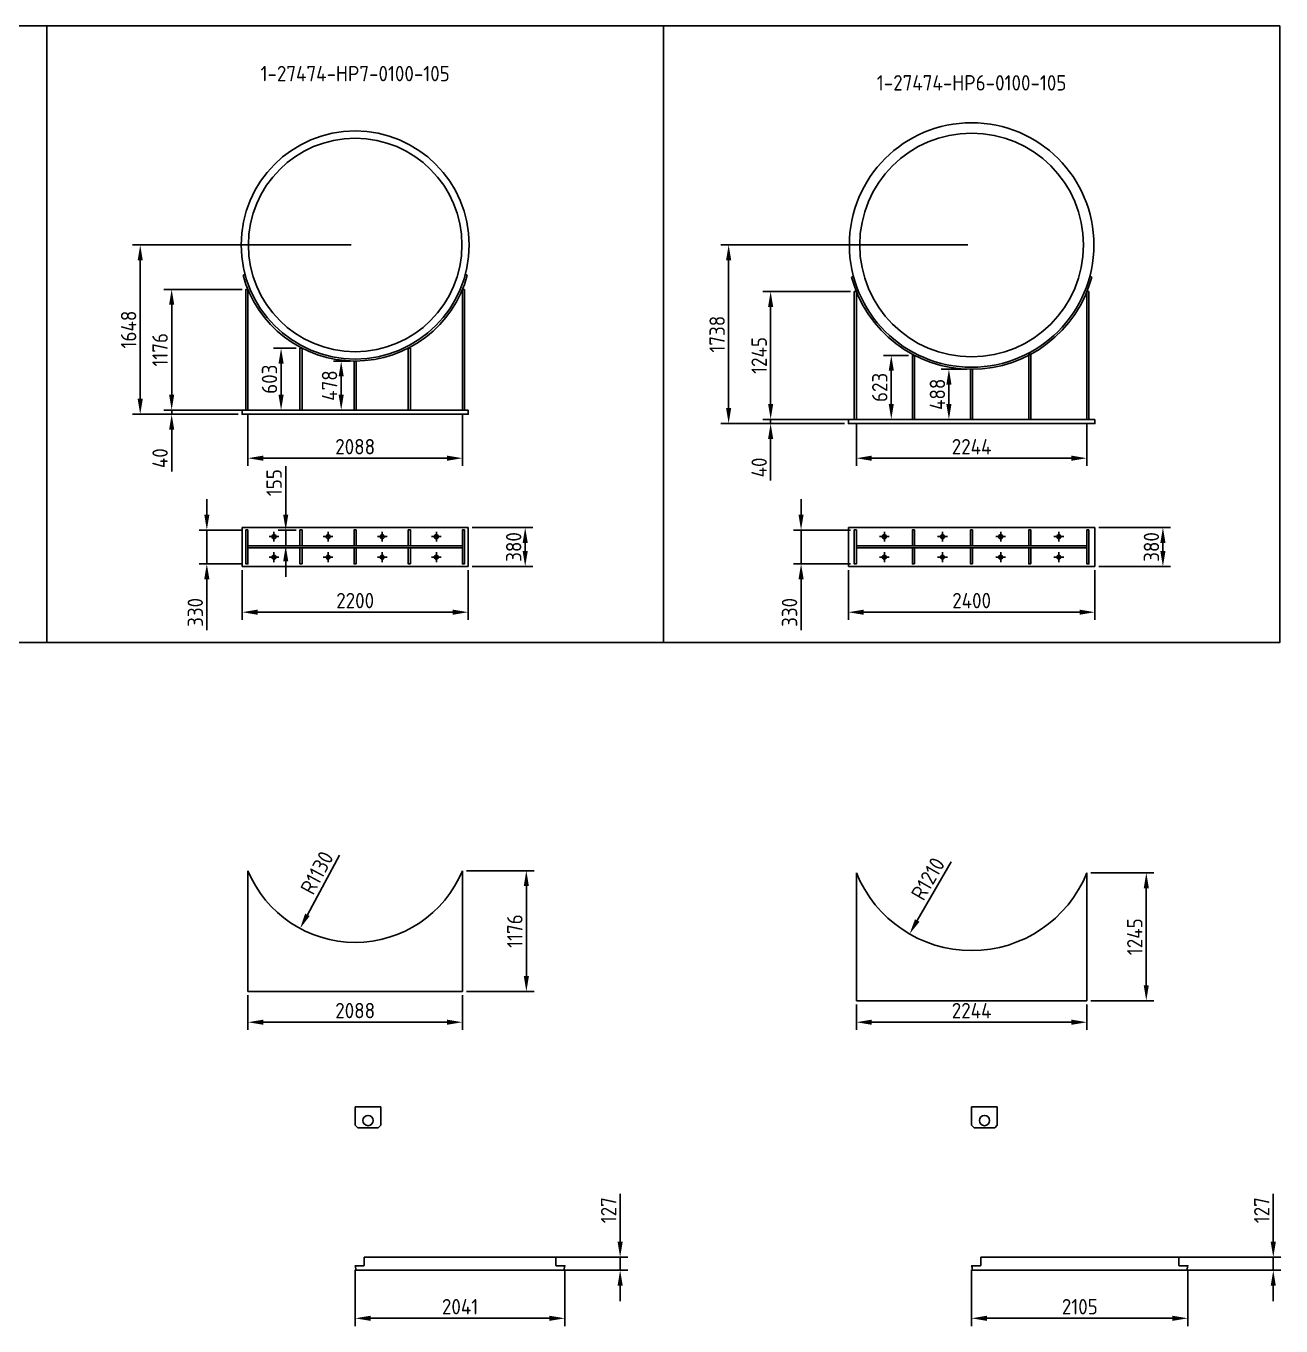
# Model space of a CAD drawing. Header units: millimetres. Extents: x -47360 to 661737, y -45870 to 354580.
# Drawn here: x 11796 to 24011, y -31654 to -19000 of the extents above; entities that cross this region are included whole.
import ezdxf

# ---------------------------------------------------------------- set-up
doc = ezdxf.new("R2010")
doc.units = ezdxf.units.MM
doc.header["$LTSCALE"] = 10
doc.linetypes.add('CENTER', pattern=[2, 1.25, -0.25, 0.25, -0.25])
doc.styles.get("Standard").update_dxf_attribs({"font": 'isocp2.shx', "bigfont": 'whgtxt.shx'})
doc.dimstyles.new('ISO-25', dxfattribs={"dimscale": 60, "dimtxt": 2.5, "dimasz": 2.5, "dimexe": 1.25, "dimexo": 0.625, "dimtad": 1, "dimdec": 0, "dimdsep": 46, "dimtxsty": 'Standard', "dimcen": 2.5, "dimclrt": 2, "dimadec": 0, "dimazin": 0, "dimtfac": 1, "dimtdec": 0, "dimtmove": 0, "dimatfit": 3, "dimfxl": 1, "dimarcsym": 0})

# ---------------------------------------------------------------- blocks, each defined once
blk = doc.blocks.new('*D326')
at = {"color": 0, "lineweight": -2, "transparency": 16777216}
for p, q in [((14962, -21131), (12833, -21131)), ((12908, -22629), (12908, -21281)), ((13862, -22779), (12833, -22779))]:
    blk.add_line(p, q, dxfattribs=at)
at = {"color": 0, "transparency": 16777216}
for points in [[(12883, -21281), (12933, -21281), (12908, -21131)], [(12883, -22629), (12933, -22629), (12908, -22779)]]:
    blk.add_solid(points, dxfattribs=at)
at = {"layer": 'Defpoints', "color": 0, "transparency": 16777216}
for p in [(12908, -21131), (15000, -21131), (13900, -22779)]:
    blk.add_point(p, dxfattribs=at)
at = {"color": 2, "transparency": 16777216, "insert": (12795, -21955), "char_height": 150, "attachment_point": 5, "rotation": 90}
blk.add_mtext('1648', dxfattribs=at)
blk = doc.blocks.new('*D327')
at = {"color": 0, "lineweight": -2, "transparency": 16777216}
for p, q in [((13214, -22589), (13214, -22439)), ((13862, -22739), (13139, -22739)), ((13214, -22739), (13214, -22779)), ((13862, -22779), (13139, -22779)), ((13214, -22929), (13214, -23335))]:
    blk.add_line(p, q, dxfattribs=at)
at = {"color": 0, "transparency": 16777216}
for points in [[(13189, -22589), (13239, -22589), (13214, -22739)], [(13189, -22929), (13239, -22929), (13214, -22779)]]:
    blk.add_solid(points, dxfattribs=at)
at = {"layer": 'Defpoints', "color": 0, "transparency": 16777216}
for p in [(13900, -22739), (13214, -22779), (13900, -22779)]:
    blk.add_point(p, dxfattribs=at)
at = {"color": 2, "transparency": 16777216, "insert": (13101, -23207), "char_height": 150, "attachment_point": 5, "rotation": 90}
blk.add_mtext('40', dxfattribs=at)
blk = doc.blocks.new('*D328')
at = {"color": 0, "lineweight": -2, "transparency": 16777216}
for p, q in [((13899, -21564), (13139, -21564)), ((13214, -22589), (13214, -21714)), ((13899, -22739), (13139, -22739))]:
    blk.add_line(p, q, dxfattribs=at)
at = {"color": 0, "transparency": 16777216}
for points in [[(13189, -21714), (13239, -21714), (13214, -21564)], [(13189, -22589), (13239, -22589), (13214, -22739)]]:
    blk.add_solid(points, dxfattribs=at)
at = {"layer": 'Defpoints', "color": 0, "transparency": 16777216}
for p in [(13214, -21564), (13936, -21564), (13936, -22739)]:
    blk.add_point(p, dxfattribs=at)
at = {"color": 2, "transparency": 16777216, "insert": (13101, -22152), "char_height": 150, "attachment_point": 5, "rotation": 90}
blk.add_mtext('1176', dxfattribs=at)
blk = doc.blocks.new('*D329')
at = {"color": 0, "lineweight": -2, "transparency": 16777216}
for p, q in [((14426, -22136), (14204, -22136)), ((14279, -22286), (14279, -22589)), ((14426, -22739), (14204, -22739))]:
    blk.add_line(p, q, dxfattribs=at)
at = {"color": 0, "transparency": 16777216}
for points in [[(14254, -22286), (14304, -22286), (14279, -22136)], [(14254, -22589), (14304, -22589), (14279, -22739)]]:
    blk.add_solid(points, dxfattribs=at)
at = {"layer": 'Defpoints', "color": 0, "transparency": 16777216}
for p in [(14463, -22136), (14279, -22739), (14463, -22739)]:
    blk.add_point(p, dxfattribs=at)
at = {"color": 2, "transparency": 16777216, "insert": (14166, -22438), "char_height": 150, "attachment_point": 5, "rotation": 90}
blk.add_mtext('603', dxfattribs=at)
blk = doc.blocks.new('*D330')
at = {"color": 0, "lineweight": -2, "transparency": 16777216}
for p, q in [((14952, -22261), (14789, -22261)), ((14864, -22411), (14864, -22589)), ((14952, -22739), (14789, -22739))]:
    blk.add_line(p, q, dxfattribs=at)
at = {"color": 0, "transparency": 16777216}
for points in [[(14839, -22411), (14889, -22411), (14864, -22261)], [(14839, -22589), (14889, -22589), (14864, -22739)]]:
    blk.add_solid(points, dxfattribs=at)
at = {"layer": 'Defpoints', "color": 0, "transparency": 16777216}
for p in [(14990, -22261, -18841897086), (14864, -22739), (14990, -22739, -18841897086)]:
    blk.add_point(p, dxfattribs=at)
at = {"color": 2, "transparency": 16777216, "insert": (14751, -22500), "char_height": 150, "attachment_point": 5, "rotation": 90}
blk.add_mtext('478', dxfattribs=at)
blk = doc.blocks.new('*D331')
at = {"color": 0, "lineweight": -2, "transparency": 16777216}
for p, q in [((13956, -22777), (13956, -23282)), ((16044, -22777), (16044, -23282)), ((14106, -23207), (15894, -23207))]:
    blk.add_line(p, q, dxfattribs=at)
at = {"color": 0, "transparency": 16777216}
for points in [[(14106, -23182), (14106, -23232), (13956, -23207)], [(15894, -23182), (15894, -23232), (16044, -23207)]]:
    blk.add_solid(points, dxfattribs=at)
at = {"layer": 'Defpoints', "color": 0, "transparency": 16777216}
for p in [(13956, -22739), (16044, -22739), (16044, -23207)]:
    blk.add_point(p, dxfattribs=at)
at = {"color": 2, "transparency": 16777216, "insert": (15000, -23095), "char_height": 150, "attachment_point": 5}
blk.add_mtext('2088', dxfattribs=at)
blk = doc.blocks.new('*D332')
at = {"color": 0, "lineweight": -2, "transparency": 16777216}
for p, q in [((19820, -21584), (18969, -21584)), ((19044, -21734), (19044, -22679)), ((19820, -22829), (18969, -22829))]:
    blk.add_line(p, q, dxfattribs=at)
at = {"color": 0, "transparency": 16777216}
for points in [[(19019, -21734), (19069, -21734), (19044, -21584)], [(19019, -22679), (19069, -22679), (19044, -22829)]]:
    blk.add_solid(points, dxfattribs=at)
at = {"layer": 'Defpoints', "color": 0, "transparency": 16777216}
for p in [(19858, -21584), (19044, -22829), (19858, -22829)]:
    blk.add_point(p, dxfattribs=at)
at = {"color": 2, "transparency": 16777216, "insert": (18932, -22207), "char_height": 150, "attachment_point": 5, "rotation": 90}
blk.add_mtext('1245', dxfattribs=at)
blk = doc.blocks.new('*D333')
at = {"color": 0, "lineweight": -2, "transparency": 16777216}
for p, q in [((19044, -22679), (19044, -22529)), ((19762, -22829), (18969, -22829)), ((19762, -22869), (18969, -22869)), ((19044, -22829), (19044, -22869)), ((19044, -23019), (19044, -23425))]:
    blk.add_line(p, q, dxfattribs=at)
at = {"color": 0, "transparency": 16777216}
for points in [[(19019, -22679), (19069, -22679), (19044, -22829)], [(19019, -23019), (19069, -23019), (19044, -22869)]]:
    blk.add_solid(points, dxfattribs=at)
at = {"layer": 'Defpoints', "color": 0, "transparency": 16777216}
for p in [(19044, -22869), (19800, -22829), (19800, -22869)]:
    blk.add_point(p, dxfattribs=at)
at = {"color": 2, "transparency": 16777216, "insert": (18932, -23297), "char_height": 150, "attachment_point": 5, "rotation": 90}
blk.add_mtext('40', dxfattribs=at)
blk = doc.blocks.new('*D334')
at = {"color": 0, "lineweight": -2, "transparency": 16777216}
for p, q in [((20962, -21131), (18560, -21131)), ((18635, -22719), (18635, -21281)), ((19762, -22869), (18560, -22869))]:
    blk.add_line(p, q, dxfattribs=at)
at = {"color": 0, "transparency": 16777216}
for points in [[(18610, -21281), (18660, -21281), (18635, -21131)], [(18610, -22719), (18660, -22719), (18635, -22869)]]:
    blk.add_solid(points, dxfattribs=at)
at = {"layer": 'Defpoints', "color": 0, "transparency": 16777216}
for p in [(18635, -21131), (21000, -21131), (19800, -22869)]:
    blk.add_point(p, dxfattribs=at)
at = {"color": 2, "transparency": 16777216, "insert": (18523, -22000), "char_height": 150, "attachment_point": 5, "rotation": 90}
blk.add_mtext('1738', dxfattribs=at)
blk = doc.blocks.new('*D335')
at = {"color": 0, "lineweight": -2, "transparency": 16777216}
for p, q in [((20386, -22206), (20143, -22206)), ((20218, -22679), (20218, -22356)), ((20386, -22829), (20143, -22829))]:
    blk.add_line(p, q, dxfattribs=at)
at = {"color": 0, "transparency": 16777216}
for points in [[(20193, -22356), (20243, -22356), (20218, -22206)], [(20193, -22679), (20243, -22679), (20218, -22829)]]:
    blk.add_solid(points, dxfattribs=at)
at = {"layer": 'Defpoints', "color": 0, "transparency": 16777216}
for p in [(20218, -22206), (20424, -22206), (20424, -22829)]:
    blk.add_point(p, dxfattribs=at)
at = {"color": 2, "transparency": 16777216, "insert": (20106, -22518), "char_height": 150, "attachment_point": 5, "rotation": 90}
blk.add_mtext('623', dxfattribs=at)
blk = doc.blocks.new('*D336')
at = {"color": 0, "lineweight": -2, "transparency": 16777216}
for p, q in [((20952, -22341), (20704, -22341)), ((20779, -22491), (20779, -22679)), ((20952, -22829), (20704, -22829))]:
    blk.add_line(p, q, dxfattribs=at)
at = {"color": 0, "transparency": 16777216}
for points in [[(20754, -22491), (20804, -22491), (20779, -22341)], [(20754, -22679), (20804, -22679), (20779, -22829)]]:
    blk.add_solid(points, dxfattribs=at)
at = {"layer": 'Defpoints', "color": 0, "transparency": 16777216}
for p in [(20990, -22341), (20779, -22829), (20990, -22829)]:
    blk.add_point(p, dxfattribs=at)
at = {"color": 2, "transparency": 16777216, "insert": (20667, -22585), "char_height": 150, "attachment_point": 5, "rotation": 90}
blk.add_mtext('488', dxfattribs=at)
blk = doc.blocks.new('*D341')
at = {"color": 0, "lineweight": -2, "transparency": 16777216}
for p, q in [((13556, -23756), (13556, -23606)), ((13899, -23906), (13481, -23906)), ((13556, -23906), (13556, -24236)), ((13899, -24236), (13481, -24236)), ((13556, -24386), (13556, -24881))]:
    blk.add_line(p, q, dxfattribs=at)
at = {"color": 0, "transparency": 16777216}
for points in [[(13531, -23756), (13581, -23756), (13556, -23906)], [(13531, -24386), (13581, -24386), (13556, -24236)]]:
    blk.add_solid(points, dxfattribs=at)
at = {"layer": 'Defpoints', "color": 0, "transparency": 16777216}
for p in [(13936, -23906, 18841897086), (13556, -24236), (13936, -24236, 18841897086)]:
    blk.add_point(p, dxfattribs=at)
at = {"color": 2, "transparency": 16777216, "insert": (13444, -24708), "char_height": 150, "attachment_point": 5, "rotation": 90}
blk.add_mtext('330', dxfattribs=at)
blk = doc.blocks.new('*D342')
at = {"color": 0, "lineweight": -2, "transparency": 16777216}
for p, q in [((19340, -23756), (19340, -23606)), ((19820, -23906), (19265, -23906)), ((19340, -23906), (19340, -24236)), ((19820, -24236), (19265, -24236)), ((19340, -24386), (19340, -24881))]:
    blk.add_line(p, q, dxfattribs=at)
at = {"color": 0, "transparency": 16777216}
for points in [[(19315, -23756), (19365, -23756), (19340, -23906)], [(19315, -24386), (19365, -24386), (19340, -24236)]]:
    blk.add_solid(points, dxfattribs=at)
at = {"layer": 'Defpoints', "color": 0, "transparency": 16777216}
for p in [(19858, -23906), (19340, -24236), (19858, -24236)]:
    blk.add_point(p, dxfattribs=at)
at = {"color": 2, "transparency": 16777216, "insert": (19228, -24708), "char_height": 150, "attachment_point": 5, "rotation": 90}
blk.add_mtext('330', dxfattribs=at)
blk = doc.blocks.new('*D343')
at = {"color": 0, "lineweight": -2, "transparency": 16777216}
for p, q in [((14324, -23756), (14324, -23284)), ((14426, -23906), (14249, -23906)), ((14324, -24061), (14324, -23906)), ((14426, -24061), (14249, -24061)), ((14324, -24211), (14324, -24361))]:
    blk.add_line(p, q, dxfattribs=at)
at = {"color": 0, "transparency": 16777216}
for points in [[(14299, -23756), (14349, -23756), (14324, -23906)], [(14299, -24211), (14349, -24211), (14324, -24061)]]:
    blk.add_solid(points, dxfattribs=at)
at = {"layer": 'Defpoints', "color": 0, "transparency": 16777216}
for p in [(14324, -23906), (14463, -23906, 18841897086), (14463, -24061, 18841897086)]:
    blk.add_point(p, dxfattribs=at)
at = {"color": 2, "transparency": 16777216, "insert": (14211, -23445), "char_height": 150, "attachment_point": 5, "rotation": 90}
blk.add_mtext('155', dxfattribs=at)
blk = doc.blocks.new('*D344')
at = {"color": 0, "lineweight": -2, "transparency": 16777216}
for p, q in [((19800, -24298), (19800, -24781)), ((22200, -24298), (22200, -24781)), ((19950, -24706), (22050, -24706))]:
    blk.add_line(p, q, dxfattribs=at)
at = {"color": 0, "transparency": 16777216}
for points in [[(19950, -24681), (19950, -24731), (19800, -24706)], [(22050, -24681), (22050, -24731), (22200, -24706)]]:
    blk.add_solid(points, dxfattribs=at)
at = {"layer": 'Defpoints', "color": 0, "transparency": 16777216}
for p in [(19800, -24261), (22200, -24261), (22200, -24706)]:
    blk.add_point(p, dxfattribs=at)
at = {"color": 2, "transparency": 16777216, "insert": (21000, -24593), "char_height": 150, "attachment_point": 5}
blk.add_mtext('2400', dxfattribs=at)
blk = doc.blocks.new('*D345')
at = {"color": 0, "lineweight": -2, "transparency": 16777216}
for p, q in [((13900, -24298), (13900, -24781)), ((16100, -24298), (16100, -24781)), ((15950, -24706), (14050, -24706))]:
    blk.add_line(p, q, dxfattribs=at)
at = {"color": 0, "transparency": 16777216}
for points in [[(14050, -24681), (14050, -24731), (13900, -24706)], [(15950, -24681), (15950, -24731), (16100, -24706)]]:
    blk.add_solid(points, dxfattribs=at)
at = {"layer": 'Defpoints', "color": 0, "transparency": 16777216}
for p in [(13900, -24261), (16100, -24261), (13900, -24706)]:
    blk.add_point(p, dxfattribs=at)
at = {"color": 2, "transparency": 16777216, "insert": (15000, -24593), "char_height": 150, "attachment_point": 5}
blk.add_mtext('2200', dxfattribs=at)
blk = doc.blocks.new('*D346')
at = {"color": 0, "lineweight": -2, "transparency": 16777216}
for p, q in [((16138, -23881), (16730, -23881)), ((16655, -24111), (16655, -24031)), ((16138, -24261), (16730, -24261))]:
    blk.add_line(p, q, dxfattribs=at)
at = {"color": 0, "transparency": 16777216}
for points in [[(16630, -24031), (16680, -24031), (16655, -23881)], [(16630, -24111), (16680, -24111), (16655, -24261)]]:
    blk.add_solid(points, dxfattribs=at)
at = {"layer": 'Defpoints', "color": 0, "transparency": 16777216}
for p in [(16100, -23881), (16655, -23881), (16100, -24261)]:
    blk.add_point(p, dxfattribs=at)
at = {"color": 2, "transparency": 16777216, "insert": (16543, -24071), "char_height": 150, "attachment_point": 5, "rotation": 90}
blk.add_mtext('380', dxfattribs=at)
blk = doc.blocks.new('*D351')
at = {"color": 0, "lineweight": -2, "transparency": 16777216}
for p, q in [((22238, -23881), (22937, -23881)), ((22862, -24031), (22862, -24111)), ((22238, -24261), (22937, -24261))]:
    blk.add_line(p, q, dxfattribs=at)
at = {"color": 0, "transparency": 16777216}
for points in [[(22837, -24031), (22887, -24031), (22862, -23881)], [(22837, -24111), (22887, -24111), (22862, -24261)]]:
    blk.add_solid(points, dxfattribs=at)
at = {"layer": 'Defpoints', "color": 0, "transparency": 16777216}
for p in [(22200, -23881), (22200, -24261), (22862, -24261)]:
    blk.add_point(p, dxfattribs=at)
at = {"color": 2, "transparency": 16777216, "insert": (22750, -24071), "char_height": 150, "attachment_point": 5, "rotation": 90}
blk.add_mtext('380', dxfattribs=at)
blk = doc.blocks.new('*D352')
at = {"color": 0, "lineweight": -2, "transparency": 16777216}
for p, q in [((19878, -22867), (19878, -23282)), ((22122, -22867), (22122, -23282)), ((20028, -23207), (21972, -23207))]:
    blk.add_line(p, q, dxfattribs=at)
at = {"color": 0, "transparency": 16777216}
for points in [[(20028, -23182), (20028, -23232), (19878, -23207)], [(21972, -23182), (21972, -23232), (22122, -23207)]]:
    blk.add_solid(points, dxfattribs=at)
at = {"layer": 'Defpoints', "color": 0, "transparency": 16777216}
for p in [(19878, -22829), (22122, -22829), (22122, -23207)]:
    blk.add_point(p, dxfattribs=at)
at = {"color": 2, "transparency": 16777216, "insert": (21000, -23095), "char_height": 150, "attachment_point": 5}
blk.add_mtext('2244', dxfattribs=at)
blk = doc.blocks.new('*D365')
at = {"color": 0, "lineweight": -2, "transparency": 16777216}
for p, q in [((15000, -31106), (15000, -31654)), ((17041, -31106), (17041, -31654)), ((15150, -31579), (16891, -31579))]:
    blk.add_line(p, q, dxfattribs=at)
at = {"color": 0, "transparency": 16777216}
for points in [[(15150, -31554), (15150, -31604), (15000, -31579)], [(16891, -31554), (16891, -31604), (17041, -31579)]]:
    blk.add_solid(points, dxfattribs=at)
at = {"layer": 'Defpoints', "color": 0, "transparency": 16777216}
for p in [(15000, -31068, 37683794172), (17041, -31068, 37683794172), (17041, -31579)]:
    blk.add_point(p, dxfattribs=at)
at = {"color": 2, "transparency": 16777216, "insert": (16021, -31466), "char_height": 150, "attachment_point": 5}
blk.add_mtext('2041', dxfattribs=at)
blk = doc.blocks.new('*D366')
at = {"color": 0, "lineweight": -2, "transparency": 16777216}
for p, q in [((17579, -30834), (17579, -30369)), ((16058, -30984), (17654, -30984)), ((17579, -31111), (17579, -30984)), ((16058, -31111), (17654, -31111)), ((17579, -31261), (17579, -31411))]:
    blk.add_line(p, q, dxfattribs=at)
at = {"color": 0, "transparency": 16777216}
for points in [[(17554, -30834), (17604, -30834), (17579, -30984)], [(17554, -31261), (17604, -31261), (17579, -31111)]]:
    blk.add_solid(points, dxfattribs=at)
at = {"layer": 'Defpoints', "color": 0, "transparency": 16777216}
for p in [(16021, -30984, 37683794172), (17579, -30984), (16021, -31111, 37683794172)]:
    blk.add_point(p, dxfattribs=at)
at = {"color": 2, "transparency": 16777216, "insert": (17467, -30527), "char_height": 150, "attachment_point": 5, "rotation": 90}
blk.add_mtext('127', dxfattribs=at)
blk = doc.blocks.new('*D367')
at = {"color": 0, "lineweight": -2, "transparency": 16777216}
for p, q in [((23936, -30834), (23936, -30369)), ((22090, -30984), (24011, -30984)), ((23936, -31111), (23936, -30984)), ((22090, -31111), (24011, -31111)), ((23936, -31261), (23936, -31411))]:
    blk.add_line(p, q, dxfattribs=at)
at = {"color": 0, "transparency": 16777216}
for points in [[(23911, -30834), (23961, -30834), (23936, -30984)], [(23911, -31261), (23961, -31261), (23936, -31111)]]:
    blk.add_solid(points, dxfattribs=at)
at = {"layer": 'Defpoints', "color": 0, "transparency": 16777216}
for p in [(22053, -30984), (22053, -31111), (23936, -31111)]:
    blk.add_point(p, dxfattribs=at)
at = {"color": 2, "transparency": 16777216, "insert": (23824, -30527), "char_height": 150, "attachment_point": 5, "rotation": 90}
blk.add_mtext('127', dxfattribs=at)
blk = doc.blocks.new('*D368')
at = {"color": 0, "lineweight": -2, "transparency": 16777216}
for p, q in [((21000, -31106), (21000, -31654)), ((23105, -31106), (23105, -31654)), ((21150, -31579), (22955, -31579))]:
    blk.add_line(p, q, dxfattribs=at)
at = {"color": 0, "transparency": 16777216}
for points in [[(21150, -31554), (21150, -31604), (21000, -31579)], [(22955, -31554), (22955, -31604), (23105, -31579)]]:
    blk.add_solid(points, dxfattribs=at)
at = {"layer": 'Defpoints', "color": 0, "transparency": 16777216}
for p in [(21000, -31068), (23105, -31068), (23105, -31579)]:
    blk.add_point(p, dxfattribs=at)
at = {"color": 2, "transparency": 16777216, "insert": (22053, -31466), "char_height": 150, "attachment_point": 5}
blk.add_mtext('2105', dxfattribs=at)
blk = doc.blocks.new('*D372')
at = {"color": 0, "lineweight": -2, "transparency": 16777216}
for p, q in [((13956, -28435), (13956, -28772)), ((16044, -28435), (16044, -28772)), ((14106, -28697), (15894, -28697))]:
    blk.add_line(p, q, dxfattribs=at)
at = {"color": 0, "transparency": 16777216}
for points in [[(14106, -28672), (14106, -28722), (13956, -28697)], [(15894, -28672), (15894, -28722), (16044, -28697)]]:
    blk.add_solid(points, dxfattribs=at)
at = {"layer": 'Defpoints', "color": 0, "transparency": 16777216}
for p in [(13956, -28398), (16044, -28398), (16044, -28697)]:
    blk.add_point(p, dxfattribs=at)
at = {"color": 2, "transparency": 16777216, "insert": (15000, -28584), "char_height": 150, "attachment_point": 5}
blk.add_mtext('2088', dxfattribs=at)
blk = doc.blocks.new('*D373')
at = {"color": 0, "lineweight": -2, "transparency": 16777216}
for p, q in [((19878, -28525), (19878, -28772)), ((22122, -28525), (22122, -28772)), ((20028, -28697), (21972, -28697))]:
    blk.add_line(p, q, dxfattribs=at)
at = {"color": 0, "transparency": 16777216}
for points in [[(20028, -28672), (20028, -28722), (19878, -28697)], [(21972, -28672), (21972, -28722), (22122, -28697)]]:
    blk.add_solid(points, dxfattribs=at)
at = {"layer": 'Defpoints', "color": 0, "transparency": 16777216}
for p in [(19878, -28488), (22122, -28488), (22122, -28697)]:
    blk.add_point(p, dxfattribs=at)
at = {"color": 2, "transparency": 16777216, "insert": (21000, -28584), "char_height": 150, "attachment_point": 5}
blk.add_mtext('2244', dxfattribs=at)
blk = doc.blocks.new('*D376')
at = {"color": 0, "lineweight": -2, "transparency": 16777216}
for p, q in [((16082, -27222), (16741, -27222)), ((16666, -28248), (16666, -27372)), ((16082, -28398), (16741, -28398))]:
    blk.add_line(p, q, dxfattribs=at)
at = {"color": 0, "transparency": 16777216}
for points in [[(16641, -27372), (16691, -27372), (16666, -27222)], [(16641, -28248), (16691, -28248), (16666, -28398)]]:
    blk.add_solid(points, dxfattribs=at)
at = {"layer": 'Defpoints', "color": 0, "transparency": 16777216}
for p in [(16044, -27222), (16666, -27222), (16044, -28398)]:
    blk.add_point(p, dxfattribs=at)
at = {"color": 2, "transparency": 16777216, "insert": (16554, -27810), "char_height": 150, "attachment_point": 5, "rotation": 90}
blk.add_mtext('1176', dxfattribs=at)
blk = doc.blocks.new('*D377')
at = {"color": 0, "lineweight": -2, "transparency": 16777216}
for p, q in [((22159, -27243), (22775, -27243)), ((22700, -28338), (22700, -27393)), ((22159, -28488), (22775, -28488))]:
    blk.add_line(p, q, dxfattribs=at)
at = {"color": 0, "transparency": 16777216}
for points in [[(22675, -27393), (22725, -27393), (22700, -27243)], [(22675, -28338), (22725, -28338), (22700, -28488)]]:
    blk.add_solid(points, dxfattribs=at)
at = {"layer": 'Defpoints', "color": 0, "transparency": 16777216}
for p in [(22122, -27243), (22700, -27243), (22122, -28488)]:
    blk.add_point(p, dxfattribs=at)
at = {"color": 2, "transparency": 16777216, "insert": (22588, -27865), "char_height": 150, "attachment_point": 5, "rotation": 90}
blk.add_mtext('1245', dxfattribs=at)
blk = doc.blocks.new('*D378')
at = {"color": 0, "lineweight": -2, "transparency": 16777216}
blk.add_line((20800, -27136), (20471, -27708), dxfattribs=at)
at = {"color": 0, "transparency": 16777216}
blk.add_solid([(20449, -27695), (20492, -27720), (20396, -27838)], dxfattribs=at)
at = {"layer": 'Defpoints', "color": 0, "transparency": 16777216}
for p in [(21000, -26790), (20396, -27838)]:
    blk.add_point(p, dxfattribs=at)
at = {"color": 2, "transparency": 16777216, "insert": (20575, -27301), "char_height": 150, "attachment_point": 5, "rotation": 60.0322}
blk.add_mtext('R1210', dxfattribs=at)
blk = doc.blocks.new('*D379')
at = {"color": 0, "lineweight": -2, "transparency": 16777216}
blk.add_line((14848, -27071), (14535, -27652), dxfattribs=at)
at = {"color": 0, "transparency": 16777216}
blk.add_solid([(14513, -27640), (14557, -27664), (14464, -27784)], dxfattribs=at)
at = {"layer": 'Defpoints', "color": 0, "transparency": 16777216}
for p in [(15000, -26790), (14464, -27784)]:
    blk.add_point(p, dxfattribs=at)
at = {"color": 2, "transparency": 16777216, "insert": (14628, -27242), "char_height": 150, "attachment_point": 5, "rotation": 61.6761}
blk.add_mtext('R1130', dxfattribs=at)

msp = doc.modelspace()

# ---------------------------------------------------------------- linework, layer by layer
for p, q in [((13927.82, -21418.73), (13908.5, -21423.91)), ((16072.18, -21418.73), (16091.5, -21423.91)), ((19850.55, -21439.44), (19831.23, -21444.62)), ((22149.45, -21439.44), (22168.77, -21444.62)), ((22200, -22869.44), (22200, -22829.44)), ((13900, -23880.55), (16100, -23880.55)), ((13900, -23880.55), (13900, -24260.55)), ((16100, -23880.55), (16100, -24260.55)), ((19800, -23880.55), (22200, -23880.55)), ((19800, -23880.55), (19800, -24260.55)), ((22200, -23880.55), (22200, -24260.55)), ((14688.84, -23970.55, 18841897085.75), (14784.16, -23970.55, 18841897085.75)), ((14736.5, -23922.89, 18841897085.75), (14736.5, -24018.21, 18841897085.75)), ((15215.84, -23970.55, 18841897085.75), (15311.16, -23970.55, 18841897085.75)), ((15263.5, -23922.89, 18841897085.75), (15263.5, -24018.21, 18841897085.75)), ((15742.84, -23970.55, 18841897085.75), (15838.16, -23970.55, 18841897085.75)), ((15790.5, -23922.89, 18841897085.75), (15790.5, -24018.21, 18841897085.75)), ((20669.34, -23970.55), (20764.66, -23970.55)), ((20717, -23922.89), (20717, -24018.21)), ((21235.34, -23970.55), (21330.66, -23970.55)), ((21283, -23922.89), (21283, -24018.21)), ((21801.34, -23970.55), (21896.66, -23970.55)), ((21849, -23922.89), (21849, -24018.21)), ((14736.5, -24122.89, 18841897085.75), (14736.5, -24218.21, 18841897085.75)), ((15263.5, -24122.89, 18841897085.75), (15263.5, -24218.21, 18841897085.75)), ((15790.5, -24122.89, 18841897085.75), (15790.5, -24218.21, 18841897085.75)), ((20717, -24122.89), (20717, -24218.21)), ((21283, -24122.89), (21283, -24218.21)), ((21849, -24122.89), (21849, -24218.21)), ((13900, -24260.55), (16100, -24260.55)), ((14688.84, -24170.55, 18841897085.75), (14784.16, -24170.55, 18841897085.75)), ((15215.84, -24170.55, 18841897085.75), (15311.16, -24170.55, 18841897085.75)), ((15742.84, -24170.55, 18841897085.75), (15838.16, -24170.55, 18841897085.75)), ((19800, -24260.55), (22200, -24260.55)), ((20669.34, -24170.55), (20764.66, -24170.55)), ((21235.34, -24170.55), (21330.66, -24170.55)), ((21801.34, -24170.55), (21896.66, -24170.55)), ((13956, -28397.51), (13956, -27221.91)), ((16044, -27221.91), (16044, -28397.51)), ((19878, -28487.51), (19878, -27242.52)), ((22122, -27242.52), (22122, -28487.51)), ((16044, -28397.51), (13956, -28397.51)), ((22122, -28487.51), (19878, -28487.51)), ((15000, -29699.01), (15000, -29519.01)), ((15000, -29519.01), (15250, -29519.01)), ((15250, -29699.01), (15250, -29519.01)), ((21000.11, -29699.01), (21000.11, -29519.01)), ((21000.11, -29519.01), (21250.11, -29519.01)), ((21250.11, -29699.01), (21250.11, -29519.01)), ((15000, -29699.01), (15025, -29724.01)), ((15225, -29724.01), (15025, -29724.01)), ((15225, -29724.01), (15250, -29699.01)), ((21000.11, -29699.01), (21025.11, -29724.01)), ((21225.11, -29724.01), (21025.11, -29724.01)), ((21225.11, -29724.01), (21250.11, -29699.01)), ((15088.51, -30984.1, 37683794171.5), (15088.51, -31062.1, 37683794171.5)), ((16952.51, -30984.1, 37683794171.5), (16952.51, -31062.1, 37683794171.5))]:
    msp.add_line(p, q)
at = {"linetype": 'CENTER', "ltscale": 100}
for p, q in [((14161.84, -23970.55, 18841897085.75), (14257.16, -23970.55, 18841897085.75)), ((14209.5, -23922.89, 18841897085.75), (14209.5, -24018.21, 18841897085.75)), ((20103.34, -23970.55), (20198.66, -23970.55)), ((20151, -23922.89), (20151, -24018.21)), ((14209.5, -24122.89, 18841897085.75), (14209.5, -24218.21, 18841897085.75)), ((20151, -24122.89), (20151, -24218.21)), ((14161.84, -24170.55, 18841897085.75), (14257.16, -24170.55, 18841897085.75)), ((20103.34, -24170.55), (20198.66, -24170.55))]:
    msp.add_line(p, q, dxfattribs=at)
at = {"ltscale": 50}
for p, q in [((15088.51, -30984.1, 37683794171.5), (16952.51, -30984.1, 37683794171.5)), ((21088.51, -30984.1), (23016.51, -30984.1)), ((21088.51, -30984.1), (21088.51, -31062.1)), ((23016.51, -30984.1), (23016.51, -31062.1)), ((15008.08, -31111.1, 37683794171.5), (17032.94, -31111.1, 37683794171.5)), ((23097.21, -31111.1), (21007.82, -31111.1))]:
    msp.add_line(p, q, dxfattribs=at)
for points in [[(12000, -19000), (6000, -19000), (6000, -25000), (12000, -25000)], [(18000, -19000), (12000, -19000), (12000, -25000), (18000, -25000)], [(24000, -19000), (18000, -19000), (18000, -25000), (24000, -25000)], [(16100, -22739.44), (13900, -22739.44), (13900, -22779.44), (16100, -22779.44)], [(22200, -22829.44), (19800, -22829.44), (19800, -22869.44), (22200, -22869.44)], [(13956, -24060.55), (16044, -24060.55), (16044, -24080.55), (13956, -24080.55)], [(19878, -24060.55), (22122, -24060.55), (22122, -24080.55), (19878, -24080.55)]]:
    msp.add_lwpolyline(points, close=True)
for points in [[(13956, -21563.84), (13936, -21563.84), (13936, -22739.44), (13956, -22739.44), (13956, -21563.84)], [(16064, -21563.84), (16044, -21563.84), (16044, -22739.44), (16064, -22739.44), (16064, -21563.84)], [(19878, -21584.45), (19858, -21584.45), (19858, -22829.44), (19878, -22829.44), (19878, -21584.45)], [(22142, -21584.45), (22122, -21584.45), (22122, -22829.44), (22142, -22829.44), (22142, -21584.45)], [(14483, -22136.24), (14463, -22136.24), (14463, -22739.44), (14483, -22739.44), (14483, -22136.24)], [(15537, -22136.24), (15517, -22136.24), (15517, -22739.44), (15537, -22739.44), (15537, -22136.24)], [(20444, -22206.14), (20424, -22206.14), (20424, -22829.44), (20444, -22829.44), (20444, -22206.14)], [(21576, -22195.73), (21556, -22195.73), (21556, -22829.44), (21576, -22829.44), (21576, -22195.73)], [(21010, -22341.44), (20990, -22341.44), (20990, -22829.44), (21010, -22829.44), (21010, -22341.44)], [(15010, -23905.55), (14990, -23905.55), (14990, -24060.55), (15010, -24060.55), (15010, -23905.55)], [(19878, -23905.55), (19858, -23905.55), (19858, -24235.55), (19878, -24235.55), (19878, -23905.55)], [(20444, -23905.55), (20424, -23905.55), (20424, -24060.55), (20444, -24060.55), (20444, -23905.55)], [(21010, -23905.55), (20990, -23905.55), (20990, -24060.55), (21010, -24060.55), (21010, -23905.55)], [(21576, -23905.55), (21556, -23905.55), (21556, -24060.55), (21576, -24060.55), (21576, -23905.55)], [(22142, -23905.55), (22122, -23905.55), (22122, -24235.55), (22142, -24235.55), (22142, -23905.55)], [(15010, -24235.55), (14990, -24235.55), (14990, -24080.55), (15010, -24080.55), (15010, -24235.55)], [(20444, -24235.55), (20424, -24235.55), (20424, -24080.55), (20444, -24080.55), (20444, -24235.55)], [(21010, -24235.55), (20990, -24235.55), (20990, -24080.55), (21010, -24080.55), (21010, -24235.55)], [(21576, -24235.55), (21556, -24235.55), (21556, -24080.55), (21576, -24080.55), (21576, -24235.55)]]:
    msp.add_lwpolyline(points)
for points, elevation in [([(15010, -22261.44), (14990, -22261.44), (14990, -22739.44), (15010, -22739.44), (15010, -22261.44)], -18841897085.75), ([(13956, -23905.55), (13936, -23905.55), (13936, -24235.55), (13956, -24235.55), (13956, -23905.55)], 18841897085.75), ([(14483, -23905.55), (14463, -23905.55), (14463, -24060.55), (14483, -24060.55), (14483, -23905.55)], 18841897085.75), ([(15537, -23905.55), (15517, -23905.55), (15517, -24060.55), (15537, -24060.55), (15537, -23905.55)], 18841897085.75), ([(16064, -23905.55), (16044, -23905.55), (16044, -24235.55), (16064, -24235.55), (16064, -23905.55)], 18841897085.75), ([(14483, -24235.55), (14463, -24235.55), (14463, -24080.55), (14483, -24080.55), (14483, -24235.55)], 18841897085.75), ([(15537, -24235.55), (15517, -24235.55), (15517, -24080.55), (15537, -24080.55), (15537, -24235.55)], 18841897085.75)]:
    msp.add_lwpolyline(points, dxfattribs=dict(elevation=elevation))
at = {"ltscale": 50, "elevation": 37683794171.5}
for points in [[(15082.51, -31068.1), (15000, -31068.1), (15004.8, -31082.87)], [(16958.51, -31068.1), (17041.03, -31068.1), (17036.23, -31082.87)]]:
    msp.add_lwpolyline(points, dxfattribs=at)
at = {"ltscale": 50}
for points in [[(21082.51, -31068.1), (21000, -31068.1), (21004.57, -31082.16)], [(23022.51, -31068.1), (23105.03, -31068.1), (23100.46, -31082.16)]]:
    msp.add_lwpolyline(points, dxfattribs=at)
for centre, radius in [((21000, -21131.44), 1190), ((15000, -21131.44), 1110), ((15000, -21131.44), 1039), ((21000, -21131.44), 1089), ((14209.5, -23970.55, 18841897085.75), 19.5), ((14736.5, -23970.55, 18841897085.75), 19.5), ((15263.5, -23970.55, 18841897085.75), 19.5), ((15790.5, -23970.55, 18841897085.75), 19.5), ((20151, -23970.55), 19.5), ((20717, -23970.55), 19.5), ((21283, -23970.55), 19.5), ((21849, -23970.55), 19.5), ((14209.5, -24170.55, 18841897085.75), 19.5), ((14736.5, -24170.55, 18841897085.75), 19.5), ((15263.5, -24170.55, 18841897085.75), 19.5), ((15790.5, -24170.55, 18841897085.75), 19.5), ((20151, -24170.55), 19.5), ((20717, -24170.55), 19.5), ((21283, -24170.55), 19.5), ((21849, -24170.55), 19.5), ((15125, -29654.01), 50), ((21125.11, -29654.01), 50)]:
    msp.add_circle(centre, radius)
for centre, radius, start, end in [((15000, -21131.44), 1130, 195, 345), ((21000, -21131.44), 1210, 195, 345), ((15000, -26789.51), 1130, 202.497863, 337.502137), ((21000, -26789.51), 1210, 201.986403, 338.013597), ((15082.51, -31062.1, 37683794171.5), 6, 270, 0.000695), ((16958.51, -31062.1, 37683794171.5), 6, 179.999305, 270)]:
    msp.add_arc(centre, radius, start, end)
for centre, radius, start, end in [((16020.51, -30979.1, 37683794171.5), 1021, 185.833521, 187.428278), ((16020.51, -30979.1, 37683794171.5), 1021, 352.571727, 354.166484), ((22052.51, -30979.1), 1053, 185.616631, 187.201322), ((21082.51, -31062.1), 6, 270, 0.000695), ((23022.51, -31062.1), 6, 179.999305, 270), ((22052.51, -30979.1), 1053, 352.798678, 354.383369)]:
    msp.add_arc(centre, radius, start, end, dxfattribs=at)

# ---------------------------------------------------------------- texts
at = {"color": 2, "char_height": 150, "attachment_point": 5}
for s, insert in [('1-27474-HP7-0100-105', (15000, -19463.33)), ('1-27474-HP6-0100-105', (21000, -19553.33))]:
    msp.add_mtext(s, dxfattribs=dict(at, insert=insert))

# ---------------------------------------------------------------- dimensions: what is measured, and where the dimension line sits
for base, p1, p2, picture, middle in [((12907.61, -21131.44), (13900, -22779.44), (15000, -21131.44), '*D326', (12795.11, -21955.44)), ((18635.08, -21131.44), (19800, -22869.44), (21000, -21131.44), '*D334', (18522.58, -22000.44)), ((13213.72, -21563.84), (13936, -22739.44), (13936, -21563.84), '*D328', (13101.22, -22151.64)), ((19044.33, -22829.44), (19858, -21584.45), (19858, -22829.44), '*D332', (18931.82, -22206.95)), ((14278.77, -22739.44), (14463, -22136.24), (14463, -22739.44), '*D329', (14166.27, -22437.84)), ((14863.68, -22739.44), (14990, -22261.44, -18841897085.75), (14990, -22739.44, -18841897085.75), '*D330', (14751.18, -22500.44)), ((20218.18, -22206.14), (20424, -22829.44), (20424, -22206.14), '*D335', (20105.66, -22517.79)), ((20779.23, -22829.44), (20990, -22341.44), (20990, -22829.44), '*D336', (20666.73, -22585.44)), ((13213.72, -22779.44), (13900, -22739.44), (13900, -22779.44), '*D327', (13101.22, -23207)), ((19044.33, -22869.44), (19800, -22829.44), (19800, -22869.44), '*D333', (18931.83, -23297)), ((14323.65, -23905.55), (14463, -24060.55, 18841897085.75), (14463, -23905.55, 18841897085.75), '*D343', (14211.15, -23444.94)), ((13556.3, -24235.55), (13936, -23905.55, 18841897085.75), (13936, -24235.55, 18841897085.75), '*D341', (13443.8, -24708.11)), ((19340.35, -24235.55), (19858, -23905.55), (19858, -24235.55), '*D342', (19227.85, -24708.11)), ((16655.22, -23880.55), (16100, -24260.55), (16100, -23880.55), '*D346', (16542.72, -24070.55)), ((22862.22, -24260.55), (22200, -23880.55), (22200, -24260.55), '*D351', (22749.72, -24070.55)), ((16666.23, -27221.91), (16044, -28397.51), (16044, -27221.91), '*D376', (16553.73, -27809.71)), ((22700.49, -27242.52), (22122, -28487.51), (22122, -27242.52), '*D377', (22587.98, -27865.02)), ((17579.16, -30984.1), (16020.51, -31111.1, 37683794171.5), (16020.51, -30984.1, 37683794171.5), '*D366', (17466.65, -30526.6))]:
    dim = msp.add_linear_dim(base=base, p1=p1, p2=p2, angle=90, dimstyle='ISO-25')
    dim.commit()
    dim.dimension.update_dxf_attribs({"geometry": picture, "text_midpoint": middle})
for base, p1, p2, picture, middle in [((16044, -23207.04), (13956, -22739.44), (16044, -22739.44), '*D331', (15000, -23094.52)), ((22122, -23207.04), (19878, -22829.44), (22122, -22829.44), '*D352', (21000, -23094.52)), ((13900, -24705.82), (16100, -24260.55), (13900, -24260.55), '*D345', (15000, -24593.3)), ((22200, -24705.82), (19800, -24260.55), (22200, -24260.55), '*D344', (21000, -24593.3)), ((16044, -28696.73), (13956, -28397.51), (16044, -28397.51), '*D372', (15000, -28584.22)), ((22122, -28696.73), (19878, -28487.51), (22122, -28487.51), '*D373', (21000, -28584.22)), ((17041.03, -31578.96), (15000, -31068.1, 37683794171.5), (17041.03, -31068.1, 37683794171.5), '*D365', (16020.51, -31466.44)), ((23105.03, -31578.96), (21000, -31068.1), (23105.03, -31068.1), '*D368', (22052.51, -31466.44))]:
    dim = msp.add_linear_dim(base=base, p1=p1, p2=p2, dimstyle='ISO-25')
    dim.commit()
    dim.dimension.update_dxf_attribs({"geometry": picture, "text_midpoint": middle})
for center, mpoint, picture, middle in [((15000, -26789.51), (14463.87, -27784.23), '*D379', (14727.22, -27295.62)), ((21000, -26789.51), (20395.59, -27837.75), '*D378', (20672.85, -27356.89))]:
    dim = msp.add_radius_dim(center=center, mpoint=mpoint, dimstyle='ISO-25')
    dim.commit()
    dim.dimension.update_dxf_attribs({"geometry": picture, "text_midpoint": middle, "dimtype": 164})
dim = msp.add_linear_dim(base=(23936.15, -31111.1), p1=(22052.51, -30984.1), p2=(22052.51, -31111.1), angle=90, dimstyle='ISO-25')
dim.commit()
dim.dimension.update_dxf_attribs({"geometry": '*D367', "text_midpoint": (23936.15, -30526.6), "dimtype": 160})

doc.saveas('drawing.dxf')
